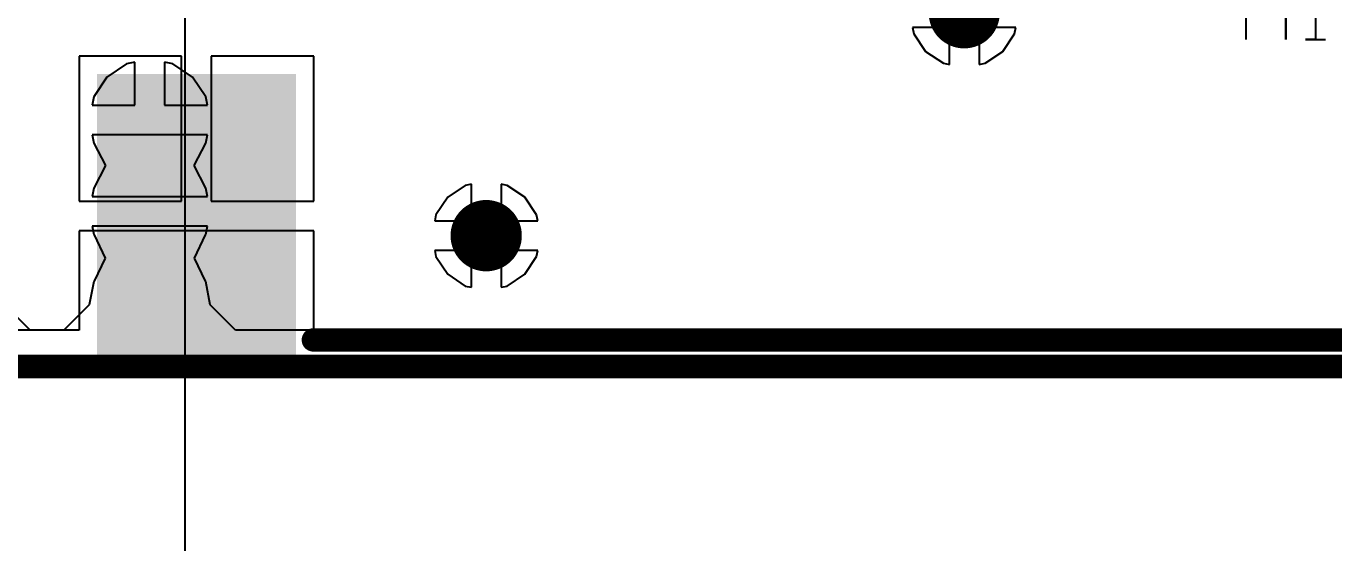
# Model space of a CAD drawing. Header units: millimetres. Extents: x -48 to 118, y -9 to 132.
# Drawn here: x 88.37 to 99.56, y 42.56 to 46.98 of the extents above; entities that cross this region are included whole.
import ezdxf

# ---------------------------------------------------------------- set-up
doc = ezdxf.new("R2010")
doc.units = ezdxf.units.MM
for name, color, linetype in [('BottomLayer', 5, 'Continuous'), ('BottomOverlay', 54, 'Continuous'), ('BottomPaste', 16, 'Continuous'), ('BottomSolder', 6, 'Continuous'), ('KeepOutLayer', 6, 'Continuous'), ('MultiLayer', 9, 'Continuous'), ('TopLayer', 1, 'Continuous'), ('TopOverlay', 2, 'Continuous'), ('TopSolder', 216, 'Continuous'), ('ViaHoleLayer', 16, 'Continuous')]:
    doc.layers.add(name, color=color, linetype=linetype)
doc.dimstyles.new('ISO-25', dxfattribs={"dimtxt": 2.5, "dimasz": 2.5, "dimexe": 1.25, "dimexo": 0.625, "dimtad": 1, "dimtxsty": 'Standard', "dimcen": 2.5, "dimadec": 0, "dimazin": 0, "dimtfac": 1, "dimtmove": 0, "dimatfit": 3, "dimfxl": 1, "dimarcsym": 0})

# ---------------------------------------------------------------- blocks, each defined once
blk = doc.blocks.new('J_SH1_0_T_1_LT_12A____B_161')
at = {"layer": 'BottomLayer'}
blk.add_solid([(11.65, 2.81), (13.15, 2.81), (11.65, 5.03), (13.15, 5.03)], dxfattribs=at)
at = {"layer": 'BottomOverlay', "const_width": 0.2}
blk.add_lwpolyline([(11.4, 4.98), (-0.4, 4.98)], dxfattribs=at)
at = {"layer": 'BottomOverlay', "const_width": 0.1}
blk.add_lwpolyline([(11.35, 4.98, 1), (11.45, 4.98, 1)], format="xyb", close=True, dxfattribs=at)
at = {"layer": 'BottomPaste'}
blk.add_solid([(11.65, 2.81), (13.15, 2.81), (11.65, 5.03), (13.15, 5.03)], dxfattribs=at)
at = {"layer": 'BottomSolder'}
blk.add_solid([(11.548, 2.708), (13.252, 2.708), (11.548, 5.132), (13.252, 5.132)], dxfattribs=at)
blk = doc.blocks.new('*D191')
at = {"color": 0, "lineweight": -2, "transparency": 16777216}
for p, q in [((89.725, 48.151), (89.725, 25.879)), ((89.725, 25.879), (95.196, 20.879)), ((95.196, 20.879), (95.196, 4.837))]:
    blk.add_line(p, q, dxfattribs=at)
at = {"layer": 'Defpoints', "color": 0, "transparency": 16777216}
for p in [(89.725, 48.776), (45.339, 44.069), (95.196, 15.879)]:
    blk.add_point(p, dxfattribs=at)
at = {"color": 0, "transparency": 16777216, "insert": (93.113, 10.046), "char_height": 2.5, "attachment_point": 5, "rotation": 90}
blk.add_mtext('44,39', dxfattribs=at)
blk = doc.blocks.new('*D196')
at = {"color": 0, "lineweight": -2, "transparency": 16777216}
for p, q in [((93.506, 116.422), (93.506, 132.047)), ((100.357, 111.422), (93.506, 116.422)), ((100.357, 95.884), (100.357, 111.422))]:
    blk.add_line(p, q, dxfattribs=at)
at = {"layer": 'Defpoints', "color": 0, "transparency": 16777216}
for p in [(93.506, 121.422), (100.357, 95.259), (45.339, 44.069)]:
    blk.add_point(p, dxfattribs=at)
at = {"color": 0, "transparency": 16777216, "insert": (91.423, 127.047), "char_height": 2.5, "attachment_point": 5, "rotation": 90}
blk.add_mtext('55,02', dxfattribs=at)

msp = doc.modelspace()

# ---------------------------------------------------------------- linework, layer by layer
at = {"layer": 'BottomLayer'}
for p, q in [((96.266, 46.965), (95.952, 46.965)), ((95.952, 46.965), (95.962, 46.913)), ((96.266, 46.965), (95.952, 46.965)), ((95.952, 46.965), (95.962, 46.913)), ((95.962, 46.913), (96.063, 46.762)), ((95.962, 46.913), (96.063, 46.762)), ((96.266, 46.651), (96.266, 46.965)), ((96.266, 46.651), (96.266, 46.965)), ((96.834, 46.965), (96.52, 46.965)), ((96.52, 46.965), (96.52, 46.651)), ((96.834, 46.965), (96.52, 46.965)), ((96.52, 46.965), (96.52, 46.651)), ((96.723, 46.762), (96.824, 46.913)), ((96.723, 46.762), (96.824, 46.913)), ((96.824, 46.913), (96.834, 46.965)), ((96.824, 46.913), (96.834, 46.965)), ((89.698, 46.72), (88.821, 46.72)), ((88.821, 46.72), (88.821, 45.483)), ((89.698, 46.72), (88.821, 46.72)), ((88.821, 46.72), (88.821, 45.483)), ((89.698, 45.483), (89.698, 46.72)), ((89.698, 45.483), (89.698, 46.72)), ((90.829, 46.72), (89.952, 46.72)), ((89.952, 46.72), (89.952, 45.483)), ((90.829, 46.72), (89.952, 46.72)), ((89.952, 46.72), (89.952, 45.483)), ((90.829, 45.483), (90.829, 46.72)), ((90.829, 45.483), (90.829, 46.72)), ((96.063, 46.762), (96.215, 46.661)), ((96.063, 46.762), (96.215, 46.661)), ((96.215, 46.661), (96.266, 46.651)), ((96.215, 46.661), (96.266, 46.651)), ((96.52, 46.651), (96.571, 46.661)), ((96.52, 46.651), (96.571, 46.661)), ((96.571, 46.661), (96.723, 46.762)), ((96.571, 46.661), (96.723, 46.762)), ((92.125, 45.617), (91.974, 45.516)), ((92.125, 45.617), (91.974, 45.516)), ((92.177, 45.627), (92.125, 45.617)), ((92.177, 45.627), (92.125, 45.617)), ((92.177, 45.314), (92.177, 45.627)), ((92.177, 45.314), (92.177, 45.627)), ((92.482, 45.617), (92.431, 45.627)), ((92.431, 45.627), (92.431, 45.314)), ((92.482, 45.617), (92.431, 45.627)), ((92.431, 45.627), (92.431, 45.314)), ((92.633, 45.516), (92.482, 45.617)), ((92.633, 45.516), (92.482, 45.617)), ((88.821, 45.483), (89.698, 45.483)), ((88.821, 45.483), (89.698, 45.483)), ((89.952, 45.483), (90.829, 45.483)), ((89.952, 45.483), (90.829, 45.483)), ((91.974, 45.516), (91.873, 45.365)), ((91.974, 45.516), (91.873, 45.365)), ((92.734, 45.365), (92.633, 45.516)), ((92.734, 45.365), (92.633, 45.516)), ((91.873, 45.365), (91.863, 45.314)), ((91.873, 45.365), (91.863, 45.314)), ((91.863, 45.314), (92.177, 45.314)), ((91.863, 45.314), (92.177, 45.314)), ((92.431, 45.314), (92.744, 45.314)), ((92.431, 45.314), (92.744, 45.314)), ((92.744, 45.314), (92.734, 45.365)), ((92.744, 45.314), (92.734, 45.365)), ((89.825, 45.229), (88.821, 45.229)), ((88.821, 45.229), (88.821, 44.378)), ((89.825, 45.229), (88.821, 45.229)), ((88.821, 45.229), (88.821, 44.378)), ((90.829, 45.229), (89.825, 45.229)), ((90.829, 45.229), (89.825, 45.229)), ((90.829, 44.378), (90.829, 45.229)), ((90.829, 44.378), (90.829, 45.229)), ((92.177, 45.06), (91.863, 45.06)), ((91.863, 45.06), (91.873, 45.008)), ((92.177, 45.06), (91.863, 45.06)), ((91.863, 45.06), (91.873, 45.008)), ((91.873, 45.008), (91.974, 44.857)), ((91.873, 45.008), (91.974, 44.857)), ((92.177, 44.746), (92.177, 45.06)), ((92.177, 44.746), (92.177, 45.06)), ((92.744, 45.06), (92.431, 45.06)), ((92.431, 45.06), (92.431, 44.746)), ((92.744, 45.06), (92.431, 45.06)), ((92.431, 45.06), (92.431, 44.746)), ((92.633, 44.857), (92.734, 45.008)), ((92.633, 44.857), (92.734, 45.008)), ((92.734, 45.008), (92.744, 45.06)), ((92.734, 45.008), (92.744, 45.06)), ((91.974, 44.857), (92.125, 44.756)), ((91.974, 44.857), (92.125, 44.756)), ((92.125, 44.756), (92.177, 44.746)), ((92.125, 44.756), (92.177, 44.746)), ((92.431, 44.746), (92.482, 44.756)), ((92.431, 44.746), (92.482, 44.756)), ((92.482, 44.756), (92.633, 44.857)), ((92.482, 44.756), (92.633, 44.857)), ((88.821, 44.378), (88.271, 44.378)), ((88.821, 44.378), (88.271, 44.378)), ((102.621, 44.378), (90.829, 44.378)), ((102.621, 44.378), (90.829, 44.378))]:
    msp.add_line(p, q, dxfattribs=at)
at = {"layer": 'BottomLayer', "const_width": 0.203}
for points in [[(96.291, 47.092, 1), (96.495, 47.092, 1)], [(92.202, 45.187, 1), (92.405, 45.187, 1)]]:
    msp.add_lwpolyline(points, format="xyb", close=True, dxfattribs=at)
at = {"layer": 'BottomSolder', "const_width": 0.305}
for points in [[(96.241, 47.092, 1), (96.545, 47.092, 1)], [(92.151, 45.187, 1), (92.456, 45.187, 1)]]:
    msp.add_lwpolyline(points, format="xyb", close=True, dxfattribs=at)
at = {"layer": 'KeepOutLayer', "const_width": 0.2}
msp.add_lwpolyline([(46.339, 44.069), (116.846, 44.069)], dxfattribs=at)
at = {"layer": 'MultiLayer', "const_width": 0.203}
for points in [[(96.291, 47.092, 1), (96.495, 47.092, 1)], [(92.202, 45.187, 1), (92.405, 45.187, 1)]]:
    msp.add_lwpolyline(points, format="xyb", close=True, dxfattribs=at)
at = {"layer": 'TopLayer'}
for p, q in [((96.266, 46.965), (95.952, 46.965)), ((95.952, 46.965), (95.962, 46.913)), ((95.962, 46.913), (96.063, 46.762)), ((96.266, 46.651), (96.266, 46.965)), ((96.834, 46.965), (96.52, 46.965)), ((96.52, 46.965), (96.52, 46.651)), ((96.723, 46.762), (96.824, 46.913)), ((96.824, 46.913), (96.834, 46.965)), ((89.227, 46.655), (89.059, 46.542)), ((89.298, 46.669), (89.227, 46.655)), ((89.298, 46.303), (89.298, 46.669)), ((89.623, 46.655), (89.552, 46.669)), ((89.552, 46.669), (89.552, 46.303)), ((89.791, 46.542), (89.623, 46.655)), ((96.063, 46.762), (96.215, 46.661)), ((96.215, 46.661), (96.266, 46.651)), ((96.52, 46.651), (96.571, 46.661)), ((96.571, 46.661), (96.723, 46.762)), ((89.059, 46.542), (88.946, 46.374)), ((89.904, 46.374), (89.791, 46.542)), ((88.946, 46.374), (88.932, 46.303)), ((89.918, 46.303), (89.904, 46.374)), ((88.932, 46.303), (89.298, 46.303)), ((89.552, 46.303), (89.918, 46.303)), ((89.918, 46.049), (88.932, 46.049)), ((88.932, 46.049), (88.946, 45.978)), ((89.904, 45.978), (89.918, 46.049)), ((88.946, 45.978), (89.046, 45.786)), ((89.804, 45.786), (89.904, 45.978)), ((89.046, 45.786), (88.946, 45.594)), ((89.904, 45.594), (89.804, 45.786)), ((88.946, 45.594), (88.932, 45.523)), ((89.918, 45.523), (89.904, 45.594)), ((92.125, 45.617), (91.974, 45.516)), ((92.177, 45.627), (92.125, 45.617)), ((92.177, 45.314), (92.177, 45.627)), ((92.482, 45.617), (92.431, 45.627)), ((92.431, 45.627), (92.431, 45.314)), ((92.633, 45.516), (92.482, 45.617)), ((88.932, 45.523), (89.918, 45.523)), ((91.974, 45.516), (91.873, 45.365)), ((92.734, 45.365), (92.633, 45.516)), ((91.873, 45.365), (91.863, 45.314)), ((91.863, 45.314), (92.177, 45.314)), ((92.431, 45.314), (92.744, 45.314)), ((92.744, 45.314), (92.734, 45.365)), ((89.918, 45.269), (88.932, 45.269)), ((88.932, 45.269), (88.946, 45.198)), ((88.946, 45.198), (88.949, 45.194)), ((89.901, 45.194), (89.904, 45.198)), ((89.904, 45.198), (89.918, 45.269)), ((88.949, 45.194), (89.043, 44.996)), ((89.807, 44.996), (89.901, 45.194)), ((89.043, 44.996), (88.949, 44.798)), ((89.901, 44.798), (89.807, 44.996)), ((92.177, 45.06), (91.863, 45.06)), ((91.863, 45.06), (91.873, 45.008)), ((91.873, 45.008), (91.974, 44.857)), ((92.177, 44.746), (92.177, 45.06)), ((92.744, 45.06), (92.431, 45.06)), ((92.431, 45.06), (92.431, 44.746)), ((92.633, 44.857), (92.734, 45.008)), ((92.734, 45.008), (92.744, 45.06)), ((88.946, 44.794), (88.907, 44.596)), ((88.949, 44.798), (88.946, 44.794)), ((89.904, 44.794), (89.901, 44.798)), ((89.943, 44.596), (89.904, 44.794)), ((91.974, 44.857), (92.125, 44.756)), ((92.125, 44.756), (92.177, 44.746)), ((92.431, 44.746), (92.482, 44.756)), ((92.482, 44.756), (92.633, 44.857)), ((88.401, 44.378), (88.185, 44.596)), ((88.907, 44.596), (88.691, 44.378)), ((90.159, 44.378), (89.943, 44.596)), ((88.691, 44.378), (88.401, 44.378)), ((103.291, 44.378), (90.159, 44.378))]:
    msp.add_line(p, q, dxfattribs=at)
at = {"layer": 'TopLayer', "const_width": 0.203}
for points in [[(96.291, 47.092, 1), (96.495, 47.092, 1)], [(92.202, 45.187, 1), (92.405, 45.187, 1)]]:
    msp.add_lwpolyline(points, format="xyb", close=True, dxfattribs=at)
at = {"layer": 'TopOverlay'}
for p, q in [((99.398, 47.371), (99.398, 46.863)), ((98.806, 46.863), (98.806, 47.202)), ((99.145, 47.202), (99.145, 46.863)), ((99.145, 46.863), (99.145, 47.117)), ((99.398, 46.863), (99.314, 46.863)), ((99.314, 46.863), (99.483, 46.863))]:
    msp.add_line(p, q, dxfattribs=at)
at = {"layer": 'TopSolder', "const_width": 0.305}
for points in [[(96.241, 47.092, 1), (96.545, 47.092, 1)], [(92.151, 45.187, 1), (92.456, 45.187, 1)]]:
    msp.add_lwpolyline(points, format="xyb", close=True, dxfattribs=at)
at = {"layer": 'ViaHoleLayer', "const_width": 0.102}
msp.add_lwpolyline([(92.253, 45.187, 1), (92.354, 45.187, 1)], format="xyb", close=True, dxfattribs=at)

# ---------------------------------------------------------------- block references
at = {"rotation": 180}
msp.add_blockref('J_SH1_0_T_1_LT_12A____B_161', (102.225, 49.276), dxfattribs=at)

# ---------------------------------------------------------------- dimensions: what is measured, and where the dimension line sits
for feature_location, offset, picture, middle in [((100.357, 95.259), (-6.851, 26.163), '*D196', (91.423, 127.047)), ((89.725, 48.776), (5.471, -32.897), '*D191', (93.113, 10.046))]:
    dim = msp.add_ordinate_dim(feature_location=feature_location, offset=offset, dtype=1, origin=(45.339, 44.069), dimstyle='ISO-25')
    dim.commit()
    dim.dimension.update_dxf_attribs({"geometry": picture, "text_midpoint": middle})

doc.saveas('drawing.dxf')
